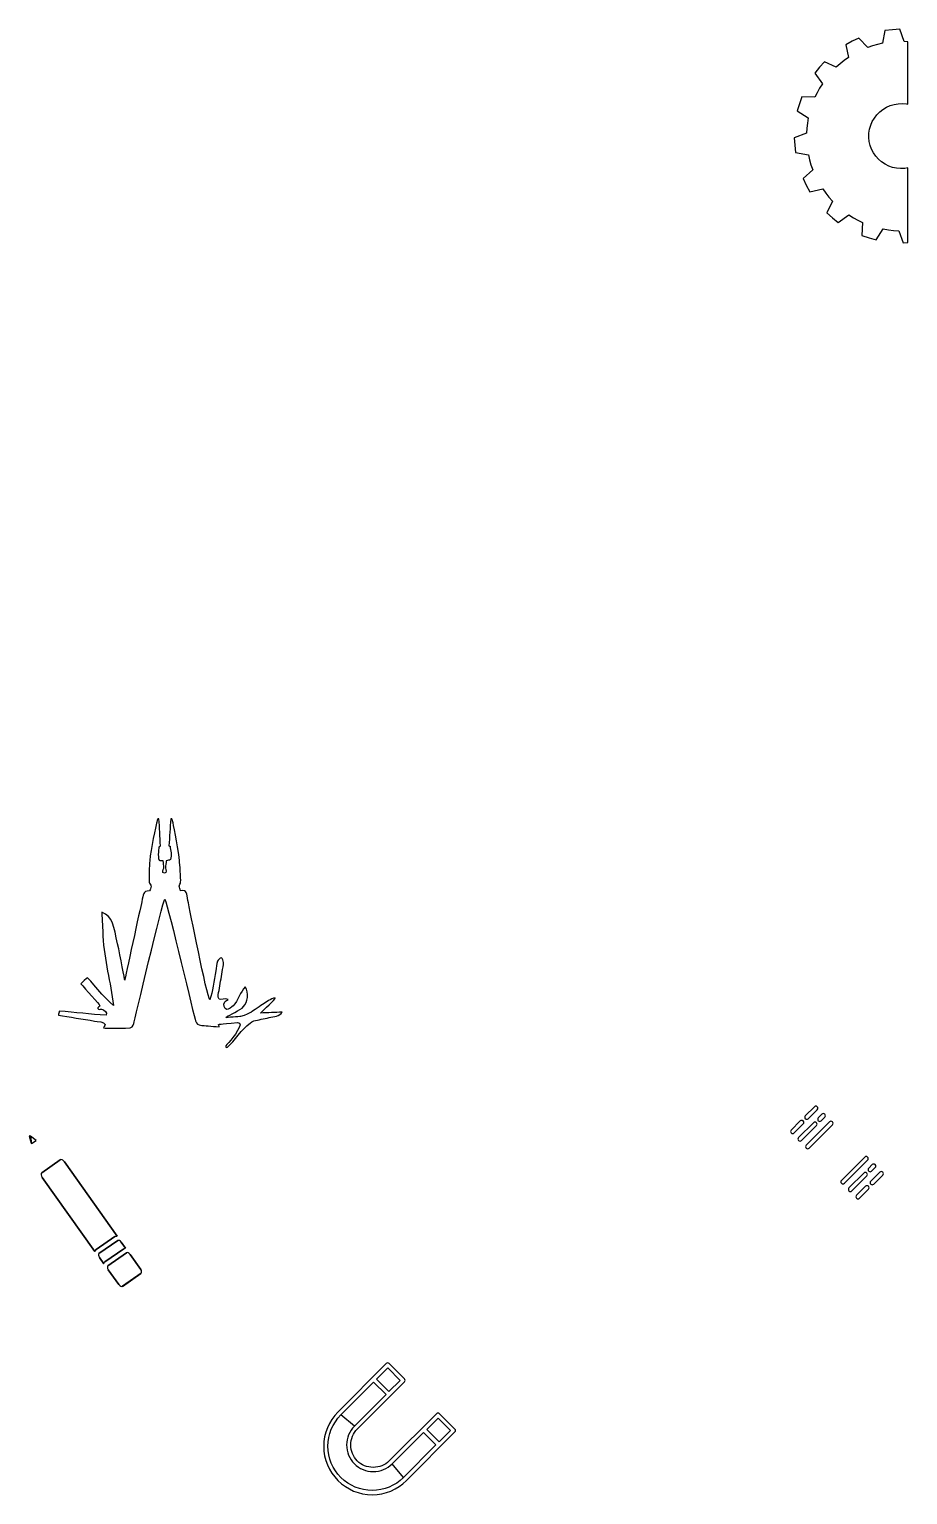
# Model space of a CAD drawing. Extents: x -1032 to 841, y -267 to 643.
# Drawn here: x 506 to 841, y -130 to 429 of the extents above; entities that cross this region are included whole.
import ezdxf

# ---------------------------------------------------------------- set-up
doc = ezdxf.new("R2010")
doc.units = 0
doc.layers.add('Layer_1', color=7, linetype='CONTINUOUS')

msp = doc.modelspace()

# ---------------------------------------------------------------- linework, layer by layer
at = {"layer": 'Layer_1', "color": 1}
msp.add_lwpolyline([(838.07248, 428.861928), (835.21856, 428.719928), (832.38272, 428.376536), (831.51256, 423.517464), (829.5884, 423.073376), (827.69264, 422.526024), (825.828, 421.877976), (822.48984, 425.526152), (819.9104, 424.304928), (817.4216, 422.908136), (818.48344, 418.085208), (816.8752, 416.944024), (815.33168, 415.715056), (813.85808, 414.403464), (809.3752, 416.499944), (807.45872, 414.387976), (805.69768, 412.146912), (808.52832, 408.095968), (807.48208, 406.425504), (806.52904, 404.703384), (805.67176, 402.929656), (800.72272, 403.156848), (799.764512, 400.474288), (798.99276, 397.732336), (803.16488, 395.07044), (802.83856, 393.128872), (802.62104, 391.171816), (802.50712, 389.207024), (797.850736, 387.5288), (797.993168, 384.683584), (798.335016, 381.85644), (803.2116, 380.988936), (803.65704, 379.070608), (804.20344, 377.18068), (804.85608, 375.321736), (801.19672, 371.993704), (802.41912, 369.422168), (803.82272, 366.9384), (808.65784, 367.996968), (809.80512, 366.396216), (811.03784, 364.857416), (812.35352, 363.388344), (810.25056, 358.919128), (812.36904, 357.008536), (814.61696, 355.250296), (818.68032, 358.074848), (820.35328, 357.031776), (822.08328, 356.081648), (823.8624, 355.227056), (823.63456, 350.293112), (826.32528, 349.337816), (829.07568, 348.571), (831.74568, 352.730392), (833.6932, 352.405072), (835.65368, 352.185616), (837.62712, 352.074576), (839.31048, 347.4298), (841.06112, 347.517576), (841.06112, 376.000736), (839.94232, 375.814848), (838.38328, 375.755488), (836.82944, 375.892328), (835.30408, 376.222808), (833.83048, 376.739192), (832.43456, 377.436288), (831.13712, 378.3038), (829.9588, 379.323632), (828.92024, 380.485472), (828.032, 381.76608), (827.31464, 383.147376), (826.77592, 384.60872), (826.42632, 386.126856), (826.27096, 387.673392), (826.30696, 389.230256), (826.54264, 390.769056), (826.96736, 392.266536), (827.57848, 393.699472), (828.3632, 395.044624), (829.31368, 396.278752), (830.40912, 397.386384), (831.63672, 398.349416), (832.9756, 399.1498), (834.4, 399.777192), (835.89424, 400.221272), (837.4352, 400.474288), (838.9968, 400.533648), (840.55072, 400.3968), (841.06088, 400.28576), (841.06088, 424.144792), (839.7556, 424.217112), (838.07232, 428.861896), (838.07248, 428.861928)], close=True, dxfattribs=at)
at = {"layer": 'Layer_1', "color": 7}
for points in [[(561.03298, 126.325383), (561.03298, 126.325383)], [(805.478, 18.08316), (802.038, 14.64316)], [(803.158, 13.52316), (806.59808, 16.96316)], [(805.478, 18.08316), (805.478, 18.08316)], [(800.11808, 12.64316), (796.67804, 9.20316)], [(797.79804, 8.08316), (801.238, 11.52316)], [(805.158, 12.00316), (799.47804, 6.32316)], [(801.238, 12.64316), (801.238, 12.64316)], [(811.238, 12.32316), (802.358, 3.44316)], [(803.478, 2.32316), (812.358, 11.20316)], [(808.358, 15.20316), (806.99808, 13.84316)], [(807.558, 12.48316), (807.558, 12.48316)], [(808.11808, 12.72316), (809.478, 14.08316)], [(506.307201, 6.706952), (507.105788, 4.037713), (507.105788, 4.037713)], [(507.105788, 4.037713), (508.864834, 5.212774), (506.638659, 6.884719)], [(800.59808, 5.20316), (806.278, 10.88316)], [(800.038, 4.96316), (800.038, 4.96316)], [(802.91808, 2.08316), (802.91808, 2.08316)], [(517.974333, -2.1925), (510.999545, -7.064993)], [(539.71269, -31.271711), (519.628186, -2.973413)], [(824.67808, -1.11684), (815.79808, -9.99684)], [(816.91808, -11.11684), (825.79808, -2.23684)], [(825.79808, -1.11684), (825.79808, -1.11684)], [(827.55808, -3.99684), (826.19808, -5.35684)], [(827.31808, -6.47684), (828.67808, -5.11684)], [(827.55808, -3.99684), (827.55808, -3.99684)], [(511.190174, -8.921879), (531.269526, -37.169991)], [(824.35808, -7.19684), (818.678, -12.87684)], [(819.79808, -13.99684), (825.47808, -8.31684)], [(824.35808, -7.19684), (824.35808, -7.19684)], [(830.43808, -6.87684), (826.99808, -10.31684)], [(828.11808, -11.43684), (831.55808, -7.99684)], [(830.43808, -6.87684), (830.43808, -6.87684)], [(824.99808, -12.23684), (821.55808, -15.67684)], [(822.67808, -16.79684), (826.11808, -13.35684)], [(824.99808, -12.23684), (824.99808, -12.23684)], [(531.712616, -36.376387), (538.809768, -31.418412), (538.809768, -31.418412)], [(539.928651, -32.949546), (532.785558, -37.885828)], [(535.074416, -41.019972), (542.217509, -36.08369)], [(543.290452, -37.593131), (536.193299, -42.551106)], [(542.941822, -35.900407), (541.306862, -33.600306)], [(543.948645, -37.617395), (543.948645, -37.617395)], [(548.70497, -43.922265), (544.668663, -38.243892)], [(532.940122, -39.391412), (534.626175, -41.763391), (534.626175, -41.763391)], [(536.347863, -44.056689), (540.384171, -49.735063)], [(541.762382, -50.385824), (541.808322, -50.407516), (548.73717, -45.513332), (548.859534, -45.427849)], [(642.3012, -79.8314), (623.9012, -98.3114)], [(642.8612, -81.5114), (647.5812, -86.2314), (643.3412, -90.4714), (638.6212, -85.7514), (642.8612, -81.5114), (642.8612, -81.5114)], [(649.26116, -85.6714), (643.4212, -79.8314)], [(625.0212, -99.4314), (637.5012, -86.9514), (642.2212, -91.6714), (630.1412, -103.6714)], [(631.2612, -104.7914), (649.26116, -86.7914)], [(661.50116, -98.9514), (643.4212, -116.9514)], [(668.46124, -104.7914), (662.62124, -98.9514), (662.62124, -98.9514)], [(644.5412, -118.0714), (656.54124, -106.0714), (661.26116, -110.7914), (648.86116, -123.2714), (648.86116, -123.2714)], [(649.98116, -124.3914), (668.46124, -105.9114)], [(662.46116, -109.6714), (657.74124, -104.9514), (662.06116, -100.6314), (666.78116, -105.3514), (662.46116, -109.6714), (662.46116, -109.6714)]]:
    msp.add_lwpolyline(points, close=True, dxfattribs=at)
for points in [[(554.759932, 126.19444), (554.62455, 125.557481), (552.396303, 116.088541), (552.141076, 111.960514)], [(555.225999, 127.836774), (555.225999, 127.836774), (554.850926, 126.626108), (554.759932, 126.19444)], [(555.632144, 127.853419), (555.57444, 127.853419), (555.225999, 127.836774), (555.225999, 127.836774)], [(556.24469, 117.548887), (556.050495, 120.993348), (555.918443, 124.499952), (555.632144, 127.853419)], [(560.172974, 127.853419), (559.875578, 124.482197), (559.691371, 121.000006), (559.473873, 117.548887)], [(560.61019, 127.853419), (560.463711, 127.853419), (560.318343, 127.853419), (560.172974, 127.853419)], [(561.03298, 126.325383), (560.884282, 126.894651), (560.742242, 127.408435), (560.61019, 127.853419)], [(563.493151, 111.890604), (563.273433, 114.488376), (561.504596, 124.512158), (561.03298, 126.325383)], [(555.807474, 117.287001), (555.807474, 117.287001), (556.214729, 117.343595), (556.24469, 117.548887)], [(559.473873, 117.548887), (559.579293, 117.450125), (559.911088, 117.374666), (559.911088, 117.374666)], [(559.911088, 117.374666), (560.11527, 115.827766), (560.57246, 114.061147), (560.085309, 112.310065)], [(552.141076, 111.960514), (551.976843, 109.316136), (551.756015, 106.297793), (551.965746, 103.664511)], [(555.807474, 111.960514), (555.22378, 113.221116), (555.807474, 117.287001), (555.807474, 117.287001)], [(557.291123, 111.786294), (556.887197, 111.880617), (556.129283, 111.7297), (555.807474, 111.960514)], [(557.462014, 109.070895), (557.642893, 110.090696), (557.312207, 111.010624), (557.291123, 111.786294)], [(558.42633, 111.872849), (558.46184, 111.005076), (558.062354, 110.113999), (558.164445, 108.992108)], [(560.085309, 112.310065), (559.705797, 111.990476), (558.984502, 112.014889), (558.42633, 111.872849)], [(563.925928, 103.752176), (564.045774, 105.04052), (563.591913, 110.735422), (563.493151, 111.890604)], [(557.728338, 107.071243), (556.508795, 107.059037), (557.390994, 108.674738), (557.462014, 109.070895)], [(558.164445, 108.992108), (558.193296, 108.682506), (559.007805, 107.08345), (557.728338, 107.071243)], [(551.965746, 103.664511), (552.009023, 103.126314), (552.647092, 102.798957), (552.665957, 102.134256)], [(552.665957, 102.134256), (552.684821, 101.469555), (552.290883, 100.914713), (552.053411, 100.346554)], [(563.925928, 100.433109), (563.763914, 100.996829), (563.382182, 101.609375), (563.402156, 102.179753)], [(563.402156, 102.179753), (563.421021, 102.699086), (563.878211, 103.235063), (563.925928, 103.752176)], [(566.721223, 96.765601), (566.252937, 99.225772), (566.408292, 100.984623), (563.925928, 100.433109)], [(549.083895, 96.155275), (548.691066, 94.561768), (542.6222, 66.379105), (542.6222, 66.379105)], [(546.027823, 49.787099), (546.172082, 50.268702), (557.134657, 96.615794), (557.903669, 97.201708)], [(552.053411, 100.346554), (549.413471, 100.409806), (549.810738, 99.097049), (549.083895, 96.155275)], [(557.903669, 97.201708), (559.284116, 94.137868), (569.234659, 51.503781), (569.604184, 50.833532)], [(575.017226, 58.868759), (573.895335, 60.369052), (567.319344, 93.625194), (566.721223, 96.765601)], [(539.883499, 80.236848), (538.485296, 86.663032), (538.22563, 90.791059), (533.890091, 92.224772)], [(533.890091, 92.224772), (534.03546, 88.988931), (534.196364, 86.00166), (534.327307, 83.143112)], [(534.327307, 83.143112), (534.750097, 73.845064), (537.282398, 65.55239), (538.344366, 56.686009)], [(542.6222, 66.379105), (542.6222, 66.379105), (540.949906, 75.340919), (539.883499, 80.236848)], [(577.986743, 73.537681), (577.579488, 72.568926), (577.499591, 71.051987), (577.287641, 69.870173)], [(579.471501, 74.849328), (578.915549, 74.964735), (578.17095, 73.978226), (577.986743, 73.537681)], [(580.257158, 73.102684), (580.234964, 73.548778), (579.985285, 74.743908), (579.471501, 74.849328)], [(579.732277, 69.521732), (579.918704, 70.763469), (580.307093, 72.057361), (580.257158, 73.102684)], [(528.47594, 67.250207), (528.163009, 67.291266), (526.263228, 65.349317), (525.857084, 64.980902)], [(538.344366, 56.686009), (535.385946, 59.021895), (528.560276, 67.24133), (528.47594, 67.250207)], [(577.287641, 69.870173), (576.610734, 66.083929), (576.151324, 61.945914), (575.017226, 58.868759)], [(578.598179, 62.449711), (579.000995, 64.803352), (579.377178, 67.148116), (579.732277, 69.521732)], [(525.857084, 64.980902), (527.352939, 63.138825), (533.11997, 57.113237), (533.104435, 56.597234)], [(578.598179, 59.042979), (577.895749, 59.99065), (578.407313, 61.340026), (578.598179, 62.449711)], [(588.552051, 63.759139), (586.871988, 62.167851), (585.630251, 58.224032), (584.011221, 56.598344)], [(587.940615, 56.248793), (589.373218, 57.8767), (590.100061, 61.533112), (588.552051, 63.759139)], [(533.104435, 56.597234), (533.087789, 56.044611), (532.254416, 56.001333), (532.318778, 55.550801)], [(582.002692, 58.956424), (581.013963, 59.491292), (579.302829, 58.854333), (578.598179, 59.042979)], [(581.565476, 55.20236), (580.540127, 55.256735), (580.035221, 57.089934), (580.779819, 58.083102)], [(580.779819, 58.083102), (581.19928, 58.642383), (581.558818, 58.449298), (582.002692, 58.956424)], [(581.201499, 52.103011), (582.554205, 53.30369), (586.594567, 54.720757), (587.940615, 56.248793)], [(584.011221, 56.598344), (583.534057, 56.121179), (582.082589, 55.174618), (581.565476, 55.20236)], [(595.189075, 57.036669), (593.666588, 56.067914), (590.648245, 54.067153), (590.648245, 54.067153)], [(594.403418, 53.805267), (595.650704, 55.119134), (599.913003, 58.983056), (599.991791, 59.654415)], [(599.991791, 59.654415), (598.064268, 59.253819), (596.671614, 57.978791), (595.189075, 57.036669)], [(517.648746, 54.502149), (517.589932, 53.979488), (517.420151, 53.567795), (517.38686, 53.017391)], [(517.38686, 53.017391), (521.410577, 52.260586), (526.620547, 51.561485), (531.095905, 50.748086)], [(535.54907, 52.930836), (529.500179, 53.37249), (523.716502, 54.079359), (517.648746, 54.502149)], [(531.095905, 50.748086), (532.122364, 50.561659), (535.009763, 50.422948), (535.112964, 49.436438)], [(532.318778, 55.550801), (532.580663, 54.916062), (533.266449, 55.37991), (533.803536, 55.288916)], [(533.803536, 55.288916), (534.837762, 55.111366), (535.984066, 53.997243), (535.54907, 52.930836)], [(569.604184, 50.833532), (570.235595, 49.687227), (570.273324, 49.227818), (571.950058, 49.082449)], [(586.805407, 52.495839), (586.37152, 52.434807), (581.383488, 52.049746), (581.201499, 52.103011)], [(585.561451, 50.162172), (588.699639, 50.457348), (583.750445, 44.215372), (582.352242, 42.626303)], [(590.648245, 54.067153), (590.648245, 54.067153), (588.428876, 52.718886), (586.805407, 52.495839)], [(589.862589, 49.612878), (590.476244, 50.06341), (591.782343, 50.835751), (591.782343, 50.835751)], [(591.782343, 50.835751), (593.594458, 51.213044), (595.670678, 51.622517), (597.632601, 52.058623)], [(602.610647, 54.153708), (599.903016, 54.010559), (597.17763, 53.880726), (594.403418, 53.805267)], [(597.632601, 52.058623), (599.482445, 52.469207), (601.778383, 52.584614), (602.610647, 54.153708)], [(535.112964, 49.436438), (535.181764, 48.777286), (534.473786, 48.645233), (534.500418, 48.12701)], [(534.500418, 48.12701), (535.890853, 48.011603), (541.88426, 48.036016), (542.971751, 48.040455)], [(542.971751, 48.040455), (545.987874, 48.053771), (545.700466, 48.86828), (546.027823, 49.787099)], [(571.950058, 49.082449), (572.826709, 49.00699), (575.578727, 48.757311), (578.553792, 48.543142)], [(578.367365, 49.464181), (578.367365, 49.464181), (578.504966, 49.498581), (585.561451, 50.162172)], [(578.553792, 48.543142), (578.732451, 48.532045), (578.581534, 48.954835), (578.367365, 49.464181)], [(582.352242, 41.315766), (583.490779, 42.35776), (588.174758, 48.370031), (589.862589, 49.612878)], [(582.352242, 42.626303), (581.875078, 42.084777), (580.996208, 41.633135), (581.12937, 40.793104)], [(581.12937, 40.793104), (581.677554, 40.365876), (582.039311, 41.031686), (582.352242, 41.315766)], [(806.59808, 18.08316), (806.278, 18.40316), (805.79808, 18.40316), (805.478, 18.08316)], [(806.59808, 16.96316), (806.91808, 17.28316), (806.91808, 17.76316), (806.59808, 18.08316)], [(801.238, 12.64316), (800.91808, 12.96316), (800.438, 12.96316), (800.11808, 12.64316)], [(801.238, 11.52316), (801.558, 11.84316), (801.558, 12.32316), (801.238, 12.64316)], [(802.038, 14.64316), (801.71808, 14.32316), (801.71808, 13.84316), (802.038, 13.52316)], [(802.038, 13.52316), (802.19808, 13.36316), (802.438, 13.28316), (802.59808, 13.28316)], [(802.59808, 13.28316), (802.758, 13.28316), (802.99808, 13.36316), (803.158, 13.52316)], [(806.278, 12.00316), (805.958, 12.32316), (805.478, 12.32316), (805.158, 12.00316)], [(806.278, 10.88316), (806.59808, 11.20316), (806.59808, 11.68316), (806.278, 12.00316)], [(806.99808, 13.84316), (806.678, 13.52316), (806.678, 13.04316), (806.99808, 12.72316)], [(806.99808, 12.72316), (807.158, 12.56316), (807.39808, 12.48316), (807.558, 12.48316)], [(807.558, 12.48316), (807.79808, 12.48316), (807.958, 12.56316), (808.11808, 12.72316)], [(809.478, 15.20316), (809.158, 15.52316), (808.678, 15.52316), (808.358, 15.20316)], [(809.478, 14.08316), (809.79808, 14.40316), (809.79808, 14.88316), (809.478, 15.20316)], [(812.358, 12.32316), (812.038, 12.64316), (811.558, 12.64316), (811.238, 12.32316)], [(812.358, 11.20316), (812.678, 11.52316), (812.678, 12.00316), (812.358, 12.32316)], [(506.327381, 6.93619), (506.327381, 6.93619), (506.245804, 6.879202), (506.307201, 6.706952)], [(506.638659, 6.884719), (506.449745, 7.021673), (506.368169, 6.964685), (506.327381, 6.93619)], [(796.67804, 9.20316), (796.35804, 8.88316), (796.35804, 8.40316), (796.67804, 8.08316)], [(796.67804, 8.08316), (796.83804, 7.92316), (797.07804, 7.84316), (797.23804, 7.84316)], [(797.23804, 7.84316), (797.39804, 7.84316), (797.63804, 7.92316), (797.79804, 8.08316)], [(799.47804, 6.32316), (799.15804, 6.00316), (799.15804, 5.52316), (799.47804, 5.20316)], [(799.47804, 5.20316), (799.63804, 5.04316), (799.79804, 4.96316), (800.038, 4.96316)], [(800.038, 4.96316), (800.278, 4.96316), (800.438, 5.04316), (800.59808, 5.20316)], [(802.358, 3.44316), (802.038, 3.12316), (802.038, 2.64316), (802.358, 2.32316)], [(802.358, 2.32316), (802.51808, 2.16316), (802.678, 2.08316), (802.91808, 2.08316)], [(802.91808, 2.08316), (803.158, 2.08316), (803.31808, 2.16316), (803.478, 2.32316)], [(518.760042, -2.181468), (518.438459, -2.029624), (518.178274, -2.05003), (517.974333, -2.1925)], [(519.628186, -2.973413), (519.372723, -2.614022), (519.081625, -2.333312), (518.760042, -2.181468)], [(825.79808, -1.11684), (825.47808, -0.79684), (824.99808, -0.79684), (824.67808, -1.11684)], [(825.79808, -2.23684), (826.11808, -1.99684), (826.11808, -1.43684), (825.79808, -1.11684)], [(826.19808, -5.35684), (825.87808, -5.67684), (825.87808, -6.15684), (826.19808, -6.47684)], [(828.67808, -3.99684), (828.35808, -3.67684), (827.87808, -3.67684), (827.55808, -3.99684)], [(828.67808, -5.11684), (828.99808, -4.79684), (828.99808, -4.31684), (828.67808, -3.99684)], [(510.999545, -7.064993), (510.591662, -7.349934), (510.679249, -8.203098), (511.190174, -8.921879)], [(815.79808, -9.99684), (815.478, -10.31684), (815.478, -10.79684), (815.79808, -11.11684)], [(815.79808, -11.11684), (815.958, -11.27684), (816.19808, -11.35684), (816.358, -11.35684)], [(816.358, -11.35684), (816.51808, -11.35684), (816.758, -11.27684), (816.91808, -11.11684)], [(825.47808, -7.19684), (825.15808, -6.87684), (824.67808, -6.87684), (824.35808, -7.19684)], [(825.47808, -8.31684), (825.79808, -7.99684), (825.79808, -7.51684), (825.47808, -7.19684)], [(826.19808, -6.47684), (826.35808, -6.63684), (826.59808, -6.71684), (826.75808, -6.71684)], [(826.99808, -10.31684), (826.67808, -10.63684), (826.67808, -11.11684), (826.99808, -11.43684)], [(826.75808, -6.71684), (826.91808, -6.71684), (827.15808, -6.63684), (827.31808, -6.47684)], [(831.55808, -6.87684), (831.23808, -6.55684), (830.75808, -6.55684), (830.43808, -6.87684)], [(831.55808, -7.99684), (831.87808, -7.67684), (831.87808, -7.19684), (831.55808, -6.87684)], [(818.678, -12.87684), (818.358, -13.19684), (818.358, -13.67684), (818.678, -13.99684)], [(818.678, -13.99684), (818.838, -14.15684), (819.078, -14.23684), (819.23808, -14.23684)], [(819.23808, -14.23684), (819.39808, -14.23684), (819.63808, -14.15684), (819.79808, -13.99684)], [(821.55808, -15.67684), (821.23808, -15.99684), (821.23808, -16.47684), (821.55808, -16.79684)], [(826.11808, -12.23684), (825.79808, -11.91684), (825.31808, -11.99684), (824.99808, -12.23684)], [(826.11808, -13.35684), (826.43808, -13.03684), (826.43808, -12.55684), (826.11808, -12.23684)], [(826.99808, -11.43684), (827.15808, -11.59684), (827.39808, -11.67684), (827.55808, -11.67684)], [(827.55808, -11.67684), (827.71808, -11.67684), (827.95808, -11.59684), (828.11808, -11.43684)], [(821.55808, -16.79684), (821.71808, -16.95684), (821.95808, -17.03684), (822.11808, -17.03684)], [(822.11808, -17.03684), (822.27808, -17.03684), (822.51808, -16.95684), (822.67808, -16.79684)], [(538.809768, -31.418412), (539.054498, -31.247448), (539.355472, -31.198547), (539.71269, -31.271711)], [(541.306862, -33.600306), (540.898122, -33.025281), (540.254957, -32.721593), (539.928651, -32.949546)], [(531.269526, -37.169991), (531.32019, -36.811886), (531.513827, -36.569044), (531.712616, -36.376387)], [(532.785558, -37.885828), (532.459252, -38.113781), (532.531382, -38.816387), (532.940122, -39.391412)], [(542.217509, -36.08369), (542.421451, -35.941219), (542.676484, -35.870627), (542.941822, -35.900407)], [(543.948645, -37.617395), (543.673002, -37.487243), (543.453605, -37.479155), (543.290452, -37.593131)], [(544.668663, -38.243892), (544.464293, -37.956379), (544.224287, -37.747547), (543.948645, -37.617395)], [(534.626175, -41.763391), (534.681991, -41.455472), (534.829687, -41.190937), (535.074416, -41.019972)], [(536.193299, -42.551106), (535.866993, -42.779058), (535.939123, -43.481664), (536.347863, -44.056689)], [(549.057895, -44.805209), (549.032134, -44.554279), (548.90934, -44.209778), (548.70497, -43.922265)], [(540.384171, -49.735063), (540.792911, -50.310088), (541.436076, -50.613777), (541.762382, -50.385824)], [(548.859534, -45.427849), (549.022687, -45.313873), (549.083655, -45.05614), (549.057895, -44.805209)], [(643.4212, -79.8314), (643.1012, -79.5114), (642.6212, -79.5114), (642.3012, -79.8314)], [(649.26116, -86.7914), (649.58116, -86.4714), (649.58116, -85.9914), (649.26116, -85.6714)], [(623.9012, -98.3114), (620.3812, -101.8314), (618.4612, -106.3914), (618.4612, -111.3514)], [(620.0612, -111.3514), (620.0612, -106.8714), (621.8212, -102.6314), (625.0212, -99.4314)], [(662.62124, -98.9514), (662.30116, -98.6314), (661.82124, -98.6314), (661.50116, -98.9514)], [(630.1412, -103.6714), (628.2212, -105.5914), (627.1812, -108.1514), (627.1812, -110.8714)], [(628.7812, -110.8714), (628.7812, -108.5514), (629.6612, -106.3914), (631.2612, -104.7914)], [(668.46124, -105.9114), (668.78124, -105.5914), (668.78124, -105.1114), (668.46124, -104.7914)], [(618.4612, -111.3514), (618.4612, -116.3114), (620.3812, -120.9514), (623.9012, -124.3914)], [(625.0212, -123.2714), (621.8212, -120.0714), (620.0612, -115.8314), (620.0612, -111.3514)], [(627.1812, -110.8714), (627.1812, -113.5914), (628.2212, -116.1514), (630.1412, -118.0714)], [(631.2612, -116.9514), (629.6612, -115.3514), (628.7812, -113.1914), (628.7812, -110.8714)], [(637.3412, -119.4314), (635.0212, -119.4314), (632.8612, -118.5514), (631.2612, -116.9514)], [(643.4212, -116.9514), (641.8212, -118.5514), (639.6612, -119.4314), (637.3412, -119.4314)], [(630.1412, -118.0714), (632.0612, -119.9914), (634.6212, -121.0314), (637.3412, -121.0314)], [(637.3412, -121.0314), (640.0612, -121.0314), (642.6212, -119.9914), (644.5412, -118.0714)], [(623.9012, -124.3914), (627.4212, -127.9114), (631.9812, -129.8314), (636.9412, -129.8314)], [(636.9412, -128.2314), (632.4612, -128.2314), (628.2212, -126.4714), (625.0212, -123.2714)], [(648.86116, -123.2714), (645.6612, -126.4714), (641.4212, -128.2314), (636.9412, -128.2314)], [(636.9412, -129.8314), (641.9012, -129.8314), (646.5412, -127.9114), (649.98116, -124.3914)]]:
    msp.add_open_spline(points, degree=3, dxfattribs=at)

doc.saveas('drawing.dxf')
